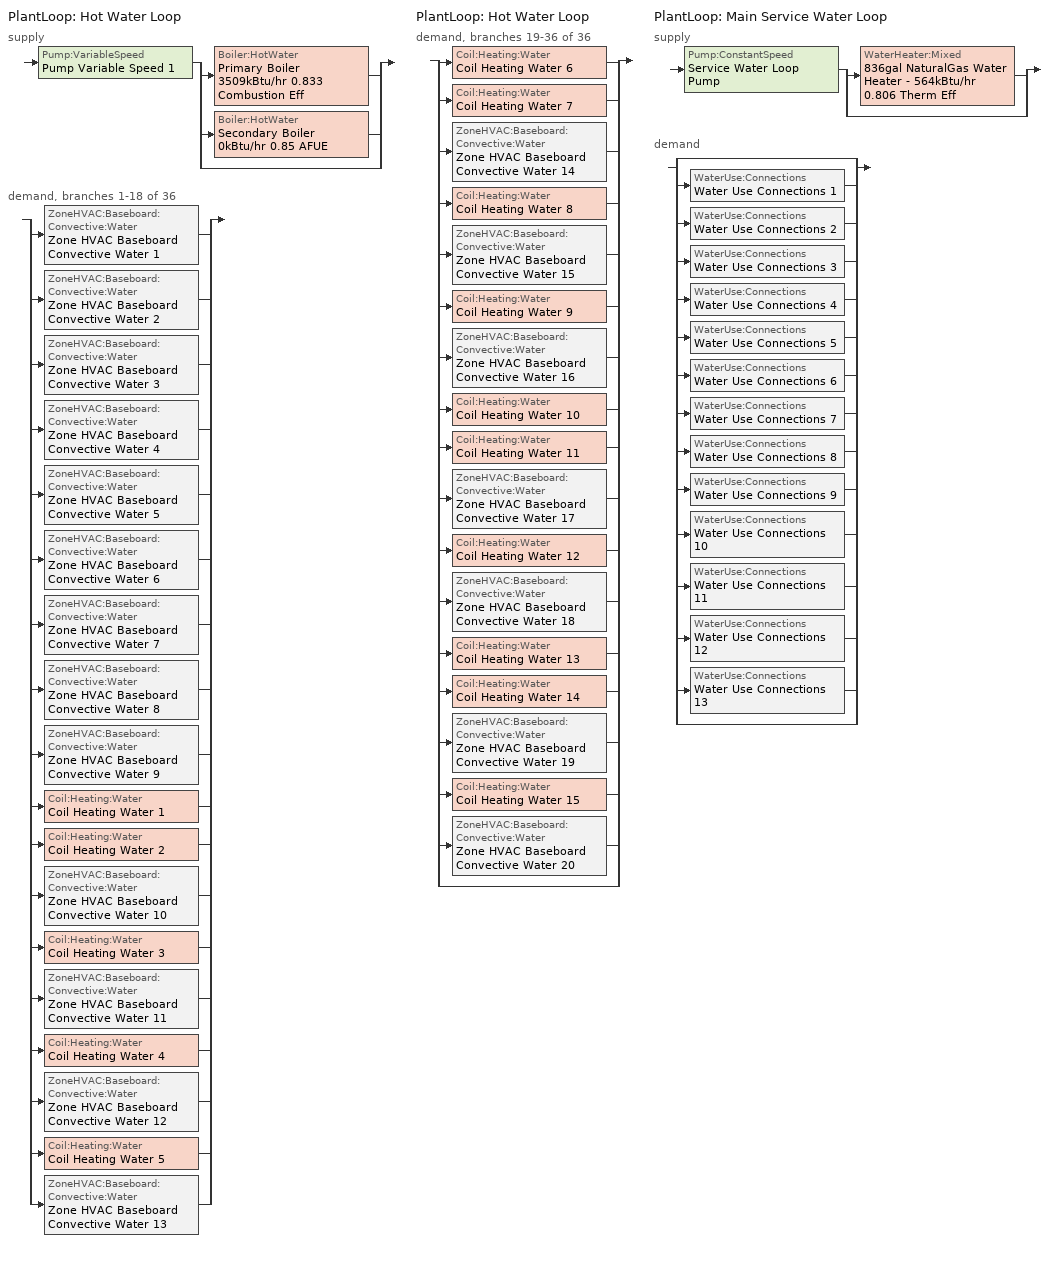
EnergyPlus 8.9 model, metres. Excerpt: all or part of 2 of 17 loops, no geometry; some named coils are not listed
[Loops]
PlantLoop 'Hot Water Loop'
 supply: Pump:VariableSpeed 'Pump Variable Speed 1' > split
  | Boiler:HotWater 'Primary Boiler 3509kBtu/hr 0.833 Combustion Eff'
  | Boiler:HotWater 'Secondary Boiler 0kBtu/hr 0.85 AFUE'
  | bypass
 demand, branches 1-18 of 36: split
  | ZoneHVAC:Baseboard:Convective:Water 'Zone HVAC Baseboard Convective Water 1'
  | ZoneHVAC:Baseboard:Convective:Water 'Zone HVAC Baseboard Convective Water 2'
  | ZoneHVAC:Baseboard:Convective:Water 'Zone HVAC Baseboard Convective Water 3'
  | ZoneHVAC:Baseboard:Convective:Water 'Zone HVAC Baseboard Convective Water 4'
  | ZoneHVAC:Baseboard:Convective:Water 'Zone HVAC Baseboard Convective Water 5'
  | ZoneHVAC:Baseboard:Convective:Water 'Zone HVAC Baseboard Convective Water 6'
  | ZoneHVAC:Baseboard:Convective:Water 'Zone HVAC Baseboard Convective Water 7'
  | ZoneHVAC:Baseboard:Convective:Water 'Zone HVAC Baseboard Convective Water 8'
  | ZoneHVAC:Baseboard:Convective:Water 'Zone HVAC Baseboard Convective Water 9'
  | Coil:Heating:Water 'Coil Heating Water 1'
  | Coil:Heating:Water 'Coil Heating Water 2'
  | ZoneHVAC:Baseboard:Convective:Water 'Zone HVAC Baseboard Convective Water 10'
  | Coil:Heating:Water 'Coil Heating Water 3'
  | ZoneHVAC:Baseboard:Convective:Water 'Zone HVAC Baseboard Convective Water 11'
  | Coil:Heating:Water 'Coil Heating Water 4'
  | ZoneHVAC:Baseboard:Convective:Water 'Zone HVAC Baseboard Convective Water 12'
  | Coil:Heating:Water 'Coil Heating Water 5'
  | ZoneHVAC:Baseboard:Convective:Water 'Zone HVAC Baseboard Convective Water 13'
PlantLoop 'Hot Water Loop'
 demand, branches 19-36 of 36: split
  | Coil:Heating:Water 'Coil Heating Water 6'
  | Coil:Heating:Water 'Coil Heating Water 7'
  | ZoneHVAC:Baseboard:Convective:Water 'Zone HVAC Baseboard Convective Water 14'
  | Coil:Heating:Water 'Coil Heating Water 8'
  | ZoneHVAC:Baseboard:Convective:Water 'Zone HVAC Baseboard Convective Water 15'
  | Coil:Heating:Water 'Coil Heating Water 9'
  | ZoneHVAC:Baseboard:Convective:Water 'Zone HVAC Baseboard Convective Water 16'
  | Coil:Heating:Water 'Coil Heating Water 10'
  | Coil:Heating:Water 'Coil Heating Water 11'
  | ZoneHVAC:Baseboard:Convective:Water 'Zone HVAC Baseboard Convective Water 17'
  | Coil:Heating:Water 'Coil Heating Water 12'
  | ZoneHVAC:Baseboard:Convective:Water 'Zone HVAC Baseboard Convective Water 18'
  | Coil:Heating:Water 'Coil Heating Water 13'
  | Coil:Heating:Water 'Coil Heating Water 14'
  | ZoneHVAC:Baseboard:Convective:Water 'Zone HVAC Baseboard Convective Water 19'
  | Coil:Heating:Water 'Coil Heating Water 15'
  | ZoneHVAC:Baseboard:Convective:Water 'Zone HVAC Baseboard Convective Water 20'
  | bypass
PlantLoop 'Main Service Water Loop'
 supply: Pump:ConstantSpeed 'Service Water Loop Pump' > split
  | WaterHeater:Mixed '836gal NaturalGas Water Heater - 564kBtu/hr 0.806 Therm Eff'
  | bypass
 demand: split
  | bypass
  | WaterUse:Connections 'Water Use Connections 1'
  | WaterUse:Connections 'Water Use Connections 2'
  | WaterUse:Connections 'Water Use Connections 3'
  | WaterUse:Connections 'Water Use Connections 4'
  | WaterUse:Connections 'Water Use Connections 5'
  | WaterUse:Connections 'Water Use Connections 6'
  | WaterUse:Connections 'Water Use Connections 7'
  | WaterUse:Connections 'Water Use Connections 8'
  | WaterUse:Connections 'Water Use Connections 9'
  | WaterUse:Connections 'Water Use Connections 10'
  | WaterUse:Connections 'Water Use Connections 11'
  | WaterUse:Connections 'Water Use Connections 12'
  | WaterUse:Connections 'Water Use Connections 13'
  | bypass
[Coil:Heating:Water] Availability Schedule=Always On Discrete; U-Factor Times Area Value {W/K}=Autosize; Maximum Water Flow Rate {m3/s}=Autosize; Performance Input Method=UFactorTimesAreaAndDesignWaterFlowRate; Rated Capacity {W}=Autosize; Rated Inlet Water Temperature {C}=82.2; Rated Inlet Air Temperature {C}=16.6; Rated Outlet Water Temperature {C}=71.1; Rated Outlet Air Temperature {C}=32.2; Rated Ratio for Air and Water Convection=0.5
Coil Heating Water 2; Coil Heating Water 7; Coil Heating Water 11; Coil Heating Water 3; Coil Heating Water 8; Coil Heating Water 9; Coil Heating Water 14; Coil Heating Water 4; Coil Heating Water 12; Coil Heating Water 5; Coil Heating Water 15
[ZoneHVAC:Baseboard:Convective:Water] Availability Schedule=Always On Discrete; Heating Design Capacity Method=HeatingDesignCapacity; Heating Design Capacity {W}=Autosize; Heating Design Capacity Per Floor Area {W/m2}=0; Fraction of Autosized Heating Design Capacity=0.8; U-Factor Times Area Value {W/K}=Autosize; Maximum Water Flow Rate {m3/s}=Autosize; Convergence Tolerance=0.001
Zone HVAC Baseboard Convective Water 10; Zone HVAC Baseboard Convective Water 14; Zone HVAC Baseboard Convective Water 17; Zone HVAC Baseboard Convective Water 11; Zone HVAC Baseboard Convective Water 15; Zone HVAC Baseboard Convective Water 16; Zone HVAC Baseboard Convective Water 19; Zone HVAC Baseboard Convective Water 6; Zone HVAC Baseboard Convective Water 4; Zone HVAC Baseboard Convective Water 5; Zone HVAC Baseboard Convective Water 12; Zone HVAC Baseboard Convective Water 7; Zone HVAC Baseboard Convective Water 18; Zone HVAC Baseboard Convective Water 2; Zone HVAC Baseboard Convective Water 13; Zone HVAC Baseboard Convective Water 9; Zone HVAC Baseboard Convective Water 3; Zone HVAC Baseboard Convective Water 20; Zone HVAC Baseboard Convective Water 8; Zone HVAC Baseboard Convective Water 1
[SetpointManager:Scheduled]
Service hot water setpoint manager: Control Variable=Temperature; Schedule=Service Water Loop Temp - 140F
[PlantLoop] Fluid Type=Water; Maximum Loop Flow Rate {m3/s}=Autosize; Minimum Loop Flow Rate {m3/s}=0; Plant Loop Volume {m3}=Autocalculate; Load Distribution Scheme=Optimal; Plant Loop Demand Calculation Scheme=SingleSetpoint
Name | Plant Equipment Operation Scheme | Maximum Loop Temperature {C} | Minimum Loop Temperature {C}
Hot Water Loop | Hot Water Loop Operation Schemes | 100 | 0
Main Service Water Loop | Main Service Water Loop Operation Schemes | 60 | 10
[Sizing:Plant] Loop Type=Heating; Sizing Option=NonCoincident; Zone Timesteps in Averaging Window=1; Coincident Sizing Factor Mode=None
Name | Design Loop Exit Temperature {C} | Loop Design Temperature Difference {deltaC}
Hot Water Loop | 82 | 16
Main Service Water Loop | 60 | 5
[Pump:ConstantSpeed]
Service Water Loop Pump: Design Flow Rate {m3/s}=Autosize; Design Pump Head {Pa}=124190; Design Power Consumption {W}=Autosize; Motor Efficiency=0.855; Fraction of Motor Inefficiencies to Fluid Stream=0; Pump Control Type=Intermittent; Design Power Sizing Method=PowerPerFlowPerPressure; Design Electric Power per Unit Flow Rate {W/(m3/s)}=348701.1; Design Shaft Power per Unit Flow Rate per Unit Head=1.28205
[PlantEquipmentOperationSchemes] Control Scheme Object Type 1=PlantEquipmentOperation:HeatingLoad; Control Scheme Schedule Name 1=Always On Discrete
Name | Control Scheme Name 1
Hot Water Loop Operation Schemes | Hot Water Loop Heating Operation Scheme
Main Service Water Loop Operation Schemes | Main Service Water Loop Heating Operation Scheme
[PlantEquipmentList]
Hot Water Loop Heating Equipment List: Boiler:HotWater, Primary Boiler 3509kBtu/hr 0.833 Combustion Eff, Boiler:HotWater, Secondary Boiler 0kBtu/hr 0.85 AFUE
Main Service Water Loop Heating Equipment List: WaterHeater:Mixed, 836gal NaturalGas Water Heater - 564kBtu/hr 0.806 Therm Eff
[Pump:VariableSpeed]
Pump Variable Speed 1: Design Maximum Flow Rate {m3/s}=Autosize; Design Pump Head {Pa}=179352; Design Power Consumption {W}=Autosize; Motor Efficiency=0.895; Fraction of Motor Inefficiencies to Fluid Stream=0; Coefficient 1 of the Part Load Performance Curve=0; Coefficient 2 of the Part Load Performance Curve=1; Coefficient 3 of the Part Load Performance Curve=0; Coefficient 4 of the Part Load Performance Curve=0; Design Minimum Flow Rate {m3/s}=0; Pump Control Type=Intermittent; Skin Loss Radiative Fraction=0.5; Design Power Sizing Method=PowerPerFlowPerPressure; Design Electric Power per Unit Flow Rate {W/(m3/s)}=348701.1; Design Shaft Power per Unit Flow Rate per Unit Head=1.28205; Design Minimum Flow Rate Fraction=0
[Boiler:HotWater] Fuel Type=NaturalGas; Design Water Outlet Temperature {C}=82; Design Water Flow Rate {m3/s}=Autosize; Maximum Part Load Ratio=1; Optimum Part Load Ratio=1; Water Outlet Upper Temperature Limit {C}=99; Parasitic Electric Load {W}=0; Sizing Factor=1
Name | Nominal Capacity {W} | Nominal Thermal Efficiency | Minimum Part Load Ratio | Boiler Flow Mode
Primary Boiler 3509kBtu/hr 0.833 Combustion Eff | 1.02838e+06 | 0.826 | 0.25 | LeavingSetpointModulated
Secondary Boiler 0kBtu/hr 0.85 AFUE | 0.001 | 0.85 | 0 | ConstantFlow
[SetpointManager:OutdoorAirReset]
Setpoint Manager Outdoor Air Reset 1: Control Variable=Temperature; Setpoint at Outdoor Low Temperature {C}=82; Outdoor Low Temperature {C}=-16; Setpoint at Outdoor High Temperature {C}=60; Outdoor High Temperature {C}=0
[PlantEquipmentOperation:HeatingLoad] Load Range Lower Limit 1 {W}=0; Load Range Upper Limit 1 {W}=1000000000
Name | Range Equipment List Name 1
Hot Water Loop Heating Operation Scheme | Hot Water Loop Heating Equipment List
Main Service Water Loop Heating Operation Scheme | Main Service Water Loop Heating Equipment List
[WaterHeater:Mixed]
836gal NaturalGas Water Heater - 564kBtu/hr 0.806 Therm Eff: Tank Volume {m3}=3.1644; Setpoint Temperature Schedule=Service Water Loop Temp - 140F; Deadband Temperature Difference {deltaC}=2; Maximum Temperature Limit {C}=82.2222; Heater Control Type=Cycle; Heater Maximum Capacity {W}=165340; Heater Ignition Minimum Flow Rate {m3/s}=0; Heater Ignition Delay {s}=0; Heater Fuel Type=NaturalGas; Heater Thermal Efficiency=0.80551; Part Load Factor Curve=SWH-EFFFPLR-NECB2011; Off Cycle Parasitic Fuel Consumption Rate {W}=20; Off Cycle Parasitic Fuel Type=NaturalGas; Off Cycle Parasitic Heat Fraction to Tank=0.8; On Cycle Parasitic Fuel Consumption Rate {W}=0; On Cycle Parasitic Fuel Type=NaturalGas; On Cycle Parasitic Heat Fraction to Tank=0; Ambient Temperature Indicator=Schedule; Ambient Temperature Schedule=Water Heater Ambient Temp Schedule - 70F; Off Cycle Loss Coefficient to Ambient Temperature {W/K}=23.4259; Off Cycle Loss Fraction to Zone=1; On Cycle Loss Coefficient to Ambient Temperature {W/K}=23.4259; On Cycle Loss Fraction to Zone=1; Use Side Effectiveness=1; Source Side Effectiveness=1; Use Side Design Flow Rate {m3/s}=Autosize; Source Side Design Flow Rate {m3/s}=Autosize; Indirect Water Heating Recovery Time {hr}=1.5; Source Side Flow Control Mode=IndirectHeatPrimarySetpoint
[WaterUse:Connections]
Name | Water Use Equipment Name 1
Water Use Connections 1 | Wholebuilding-office Service Water Use 0.57gal/min
Water Use Connections 2 | Wholebuilding-penitentiary Service Water Use 2.81gal/min
Water Use Connections 3 | Wholebuilding-performing arts theatre Service Water Use 0.59gal/min
Water Use Connections 4 | Wholebuilding-police station Service Water Use 0.57gal/min
Water Use Connections 5 | Wholebuilding-post office Service Water Use 0.57gal/min
Water Use Connections 6 | Wholebuilding-religious building Service Water Use 0.63gal/min
Water Use Connections 7 | Wholebuilding-retail area Service Water Use 0.21gal/min
Water Use Connections 8 | Wholebuilding-school/university Service Water Use 1.18gal/min
Water Use Connections 9 | Wholebuilding-sports arena Service Water Use 1.42gal/min
Water Use Connections 10 | Wholebuilding-town hall Service Water Use 0.76gal/min
Water Use Connections 11 | Wholebuilding-transportation facility Service Water Use 0.68gal/min
Water Use Connections 12 | Wholebuilding-warehouse Service Water Use 0.03gal/min
Water Use Connections 13 | Wholebuilding-workshop Service Water Use 0.47gal/min
[WaterUse:Equipment]
Name | Peak Flow Rate {m3/s} | Flow Rate Fraction Schedule | Target Temperature Schedule | Zone | Sensible Fraction Schedule | Latent Fraction Schedule
Wholebuilding-office Service Water Use 0.57gal/min | 3.58508e-05 | NECB-A-Service Water Heating | Schedule Ruleset 5 | Sp-WholeBuilding-Office Sys-6 Flr-4 Sch-A HPlcmt-south ZN | Schedule Ruleset 3 | Schedule Ruleset 4
Wholebuilding-penitentiary Service Water Use 2.81gal/min | 0.000177041 | NECB-H-Service Water Heating | Schedule Ruleset 8 | Sp-WholeBuilding-Penitentiary Sys-3 Flr-3 Sch-H HPlcmt-core ZN | Schedule Ruleset 6 | Schedule Ruleset 7
Wholebuilding-performing arts theatre Service Water Use 0.59gal/min | 3.73446e-05 | NECB-C-Service Water Heating | Schedule Ruleset 11 | Sp-WholeBuilding-Performing arts theatre Sys-3 Flr-3 Sch-C HPlcmt-east ZN | Schedule Ruleset 9 | Schedule Ruleset 10
Wholebuilding-police station Service Water Use 0.57gal/min | 3.58508e-05 | NECB-H-Service Water Heating | Schedule Ruleset 14 | Sp-WholeBuilding-Police station Sys-3 Flr-3 Sch-H HPlcmt-north ZN | Schedule Ruleset 12 | Schedule Ruleset 13
Wholebuilding-post office Service Water Use 0.57gal/min | 3.58508e-05 | NECB-A-Service Water Heating | Schedule Ruleset 17 | Sp-WholeBuilding-Post office Sys-6 Flr-1 Sch-A HPlcmt-west ZN | Schedule Ruleset 15 | Schedule Ruleset 16
Wholebuilding-religious building Service Water Use 0.63gal/min | 3.98343e-05 | NECB-I-Service Water Heating | Schedule Ruleset 20 | Sp-WholeBuilding-Religious building Sys-3 Flr-4 Sch-I HPlcmt-core ZN | Schedule Ruleset 18 | Schedule Ruleset 19
Wholebuilding-retail area Service Water Use 0.21gal/min | 1.32781e-05 | NECB-C-Service Water Heating | Schedule Ruleset 23 | Sp-WholeBuilding-Retail area Sys-6 Flr-3 Sch-C HPlcmt-south ZN | Schedule Ruleset 21 | Schedule Ruleset 22
Wholebuilding-school/university Service Water Use 1.18gal/min | 7.46892e-05 | NECB-D-Service Water Heating | Schedule Ruleset 26 | Sp-WholeBuilding-School/university Sys-3 Flr-2 Sch-D HPlcmt-south ZN | Schedule Ruleset 24 | Schedule Ruleset 25
Wholebuilding-sports arena Service Water Use 1.42gal/min | 8.96271e-05 | NECB-B-Service Water Heating | Schedule Ruleset 29 | Sp-WholeBuilding-Sports arena Sys-6 Flr-1 Sch-B HPlcmt-north ZN | Schedule Ruleset 27 | Schedule Ruleset 28
Wholebuilding-town hall Service Water Use 0.76gal/min | 4.78011e-05 | NECB-D-Service Water Heating | Schedule Ruleset 32 | Sp-WholeBuilding-Town hall Sys-3 Flr-2 Sch-D HPlcmt-core ZN | Schedule Ruleset 30 | Schedule Ruleset 31
Wholebuilding-transportation facility Service Water Use 0.68gal/min | 4.31538e-05 | NECB-H-Service Water Heating | Schedule Ruleset 35 | Sp-WholeBuilding-Transportation facility Sys-6 Flr-4 Sch-H HPlcmt-east ZN | Schedule Ruleset 33 | Schedule Ruleset 34
Wholebuilding-warehouse Service Water Use 0.03gal/min | 1.99171e-06 | NECB-A-Service Water Heating | Schedule Ruleset 38 | Sp-WholeBuilding-Warehouse Sys-4 Flr-4 Sch-A HPlcmt-north ZN | Schedule Ruleset 36 | Schedule Ruleset 37
Wholebuilding-workshop Service Water Use 0.47gal/min | 2.98757e-05 | NECB-A-Service Water Heating | Schedule Ruleset 41 | Sp-WholeBuilding-Workshop Sys-3 Flr-1 Sch-A HPlcmt-south ZN | Schedule Ruleset 39 | Schedule Ruleset 40
[Schedule:Day:Interval]
NECB-A-Service Water Heating Default; NECB-A-Service Water Heating Default|Wkdy Day: No, 07:00, 0.05, 08:00, 0.1, 10:00, 0.5, 16:00, 0.9, 17:00, 0.7, 18:00, 0.5, 19:00, 0.3, 22:00, 0.2, 24:00, 0.05
NECB-A-Service Water Heating Sat Day; NECB-A-Service Water Heating Sun|Hol Day; NECB-D-Service Water Heating Sat Day; NECB-D-Service Water Heating Sun|Hol Day; Schedule Day 11; Schedule Day 14; Schedule Day 17; Schedule Day 20; Schedule Day 23; Schedule Day 26; Schedule Day 29; Schedule Day 32; Schedule Day 35; Schedule Day 38; Schedule Day 41; Schedule Day 44; Schedule Day 8: No, 24:00, 0.05
NECB-B-Service Water Heating Default; NECB-B-Service Water Heating Default|Wkdy Day: No, 01:00, 0.6, 02:00, 0.5, 09:00, 0.05, 11:00, 0.7, 12:00, 0.4, 13:00, 0.5, 15:00, 0.6, 16:00, 0.4, 18:00, 0.3, 19:00, 0.4, 20:00, 0.5, 22:00, 0.8, 24:00, 0.9
NECB-B-Service Water Heating Sat Day: No, 01:00, 0.7, 02:00, 0.6, 09:00, 0.05, 11:00, 0.7, 12:00, 0.4, 13:00, 0.5, 15:00, 0.6, 16:00, 0.4, 18:00, 0.3, 19:00, 0.4, 20:00, 0.5, 22:00, 0.8, 24:00, 0.9
NECB-B-Service Water Heating Sun|Hol Day: No, 01:00, 0.5, 02:00, 0.6, 09:00, 0.05, 11:00, 0.7, 12:00, 0.4, 13:00, 0.5, 15:00, 0.6, 16:00, 0.4, 18:00, 0.3, 19:00, 0.4, 20:00, 0.5, 22:00, 0.8, 24:00, 0.5
NECB-C-Service Water Heating Default; NECB-C-Service Water Heating Default|Wkdy Day: No, 08:00, 0.05, 09:00, 0.1, 10:00, 0.2, 11:00, 0.3, 12:00, 0.4, 16:00, 0.8, 17:00, 0.6, 18:00, 0.4, 19:00, 0.3, 21:00, 0.2, 24:00, 0.05
NECB-C-Service Water Heating Sat Day: No, 08:00, 0.05, 09:00, 0.1, 10:00, 0.2, 11:00, 0.3, 12:00, 0.5, 16:00, 0.9, 17:00, 0.7, 18:00, 0.5, 19:00, 0.3, 21:00, 0.2, 24:00, 0.05
NECB-C-Service Water Heating Sun|Hol Day: No, 08:00, 0.05, 09:00, 0.1, 10:00, 0.2, 11:00, 0.3, 12:00, 0.5, 17:00, 0.9, 18:00, 0.5, 19:00, 0.3, 24:00, 0.05
NECB-D-Service Water Heating Default; NECB-D-Service Water Heating Default|Wkdy Day: No, 08:00, 0.05, 10:00, 0.5, 16:00, 0.9, 17:00, 0.7, 18:00, 0.3, 21:00, 0.5, 22:00, 0.3, 24:00, 0.05
NECB-H-Service Water Heating Default; NECB-H-Service Water Heating Default|Wkdy Day; NECB-H-Service Water Heating Sat Day; NECB-H-Service Water Heating Sun|Hol Day: No, 24:00, 0.9
NECB-I-Service Water Heating Default; NECB-I-Service Water Heating Default|Wkdy Day: No, 01:00, 0.2, 15:00, 0.05, 18:00, 0.2, 19:00, 0.4, 22:00, 0.9, 23:00, 0.8, 24:00, 0.6
NECB-I-Service Water Heating Sat Day: No, 01:00, 0.2, 10:00, 0.05, 13:00, 0.2, 14:00, 0.4, 15:00, 0.8, 16:00, 0.9, 17:00, 0.8, 18:00, 0.6, 20:00, 0.4, 22:00, 0.9, 23:00, 0.8, 24:00, 0.6
NECB-I-Service Water Heating Sun|Hol Day: No, 08:00, 0.05, 09:00, 0.1, 10:00, 0.2, 12:00, 0.4, 13:00, 0.2, 14:00, 0.1, 24:00, 0.05
Schedule Day 10; Schedule Day 13; Schedule Day 16; Schedule Day 19; Schedule Day 22; Schedule Day 25; Schedule Day 28; Schedule Day 31; Schedule Day 34; Schedule Day 37; Schedule Day 40; Schedule Day 43; Schedule Day 7: No, 24:00, 0.2
Schedule Day 12; Schedule Day 15; Schedule Day 18; Schedule Day 21; Schedule Day 24; Schedule Day 27; Schedule Day 30; Schedule Day 33; Schedule Day 36; Schedule Day 39; Schedule Day 42; Schedule Day 45; Schedule Day 9; Service Water Loop Temp - 140F Default: No, 24:00, 60
Water Heater Ambient Temp Schedule - 70F Default: No, 24:00, 21.1111
[Schedule:Week:Daily]
NECB-A-Service Water Heating Week Rule - Jan1-Dec31: NECB-A-Service Water Heating Sun|Hol Day, NECB-A-Service Water Heating Default|Wkdy Day, NECB-A-Service Water Heating Default|Wkdy Day, NECB-A-Service Water Heating Default|Wkdy Day, NECB-A-Service Water Heating Default|Wkdy Day, NECB-A-Service Water Heating Default|Wkdy Day, NECB-A-Service Water Heating Sat Day, NECB-A-Service Water Heating Default, NECB-A-Service Water Heating Default, NECB-A-Service Water Heating Default, NECB-A-Service Water Heating Default, NECB-A-Service Water Heating Default
NECB-B-Service Water Heating Week Rule - Jan1-Dec31: NECB-B-Service Water Heating Sun|Hol Day, NECB-B-Service Water Heating Default|Wkdy Day, NECB-B-Service Water Heating Default|Wkdy Day, NECB-B-Service Water Heating Default|Wkdy Day, NECB-B-Service Water Heating Default|Wkdy Day, NECB-B-Service Water Heating Default|Wkdy Day, NECB-B-Service Water Heating Sat Day, NECB-B-Service Water Heating Default, NECB-B-Service Water Heating Default, NECB-B-Service Water Heating Default, NECB-B-Service Water Heating Default, NECB-B-Service Water Heating Default
NECB-C-Service Water Heating Week Rule - Jan1-Dec31: NECB-C-Service Water Heating Sun|Hol Day, NECB-C-Service Water Heating Default|Wkdy Day, NECB-C-Service Water Heating Default|Wkdy Day, NECB-C-Service Water Heating Default|Wkdy Day, NECB-C-Service Water Heating Default|Wkdy Day, NECB-C-Service Water Heating Default|Wkdy Day, NECB-C-Service Water Heating Sat Day, NECB-C-Service Water Heating Default, NECB-C-Service Water Heating Default, NECB-C-Service Water Heating Default, NECB-C-Service Water Heating Default, NECB-C-Service Water Heating Default
NECB-D-Service Water Heating Week Rule - Jan1-Dec31: NECB-D-Service Water Heating Sun|Hol Day, NECB-D-Service Water Heating Default|Wkdy Day, NECB-D-Service Water Heating Default|Wkdy Day, NECB-D-Service Water Heating Default|Wkdy Day, NECB-D-Service Water Heating Default|Wkdy Day, NECB-D-Service Water Heating Default|Wkdy Day, NECB-D-Service Water Heating Sat Day, NECB-D-Service Water Heating Default, NECB-D-Service Water Heating Default, NECB-D-Service Water Heating Default, NECB-D-Service Water Heating Default, NECB-D-Service Water Heating Default
NECB-H-Service Water Heating Week Rule - Jan1-Dec31: NECB-H-Service Water Heating Sun|Hol Day, NECB-H-Service Water Heating Default|Wkdy Day, NECB-H-Service Water Heating Default|Wkdy Day, NECB-H-Service Water Heating Default|Wkdy Day, NECB-H-Service Water Heating Default|Wkdy Day, NECB-H-Service Water Heating Default|Wkdy Day, NECB-H-Service Water Heating Sat Day, NECB-H-Service Water Heating Default, NECB-H-Service Water Heating Default, NECB-H-Service Water Heating Default, NECB-H-Service Water Heating Default, NECB-H-Service Water Heating Default
NECB-I-Service Water Heating Week Rule - Jan1-Dec31: NECB-I-Service Water Heating Sun|Hol Day, NECB-I-Service Water Heating Default|Wkdy Day, NECB-I-Service Water Heating Default|Wkdy Day, NECB-I-Service Water Heating Default|Wkdy Day, NECB-I-Service Water Heating Default|Wkdy Day, NECB-I-Service Water Heating Default|Wkdy Day, NECB-I-Service Water Heating Sat Day, NECB-I-Service Water Heating Default, NECB-I-Service Water Heating Default, NECB-I-Service Water Heating Default, NECB-I-Service Water Heating Default, NECB-I-Service Water Heating Default
Schedule Ruleset 10 Week Rule - Jan1-Dec31: Schedule Day 14, Schedule Day 14, Schedule Day 14, Schedule Day 14, Schedule Day 14, Schedule Day 14, Schedule Day 14, Schedule Day 14, Schedule Day 14, Schedule Day 14, Schedule Day 14, Schedule Day 14
Schedule Ruleset 11 Week Rule - Jan1-Dec31: Schedule Day 15, Schedule Day 15, Schedule Day 15, Schedule Day 15, Schedule Day 15, Schedule Day 15, Schedule Day 15, Schedule Day 15, Schedule Day 15, Schedule Day 15, Schedule Day 15, Schedule Day 15
Schedule Ruleset 12 Week Rule - Jan1-Dec31: Schedule Day 16, Schedule Day 16, Schedule Day 16, Schedule Day 16, Schedule Day 16, Schedule Day 16, Schedule Day 16, Schedule Day 16, Schedule Day 16, Schedule Day 16, Schedule Day 16, Schedule Day 16
Schedule Ruleset 13 Week Rule - Jan1-Dec31: Schedule Day 17, Schedule Day 17, Schedule Day 17, Schedule Day 17, Schedule Day 17, Schedule Day 17, Schedule Day 17, Schedule Day 17, Schedule Day 17, Schedule Day 17, Schedule Day 17, Schedule Day 17
Schedule Ruleset 14 Week Rule - Jan1-Dec31: Schedule Day 18, Schedule Day 18, Schedule Day 18, Schedule Day 18, Schedule Day 18, Schedule Day 18, Schedule Day 18, Schedule Day 18, Schedule Day 18, Schedule Day 18, Schedule Day 18, Schedule Day 18
Schedule Ruleset 15 Week Rule - Jan1-Dec31: Schedule Day 19, Schedule Day 19, Schedule Day 19, Schedule Day 19, Schedule Day 19, Schedule Day 19, Schedule Day 19, Schedule Day 19, Schedule Day 19, Schedule Day 19, Schedule Day 19, Schedule Day 19
Schedule Ruleset 16 Week Rule - Jan1-Dec31: Schedule Day 20, Schedule Day 20, Schedule Day 20, Schedule Day 20, Schedule Day 20, Schedule Day 20, Schedule Day 20, Schedule Day 20, Schedule Day 20, Schedule Day 20, Schedule Day 20, Schedule Day 20
Schedule Ruleset 17 Week Rule - Jan1-Dec31: Schedule Day 21, Schedule Day 21, Schedule Day 21, Schedule Day 21, Schedule Day 21, Schedule Day 21, Schedule Day 21, Schedule Day 21, Schedule Day 21, Schedule Day 21, Schedule Day 21, Schedule Day 21
Schedule Ruleset 18 Week Rule - Jan1-Dec31: Schedule Day 22, Schedule Day 22, Schedule Day 22, Schedule Day 22, Schedule Day 22, Schedule Day 22, Schedule Day 22, Schedule Day 22, Schedule Day 22, Schedule Day 22, Schedule Day 22, Schedule Day 22
Schedule Ruleset 19 Week Rule - Jan1-Dec31: Schedule Day 23, Schedule Day 23, Schedule Day 23, Schedule Day 23, Schedule Day 23, Schedule Day 23, Schedule Day 23, Schedule Day 23, Schedule Day 23, Schedule Day 23, Schedule Day 23, Schedule Day 23
Schedule Ruleset 20 Week Rule - Jan1-Dec31: Schedule Day 24, Schedule Day 24, Schedule Day 24, Schedule Day 24, Schedule Day 24, Schedule Day 24, Schedule Day 24, Schedule Day 24, Schedule Day 24, Schedule Day 24, Schedule Day 24, Schedule Day 24
Schedule Ruleset 21 Week Rule - Jan1-Dec31: Schedule Day 25, Schedule Day 25, Schedule Day 25, Schedule Day 25, Schedule Day 25, Schedule Day 25, Schedule Day 25, Schedule Day 25, Schedule Day 25, Schedule Day 25, Schedule Day 25, Schedule Day 25
Schedule Ruleset 22 Week Rule - Jan1-Dec31: Schedule Day 26, Schedule Day 26, Schedule Day 26, Schedule Day 26, Schedule Day 26, Schedule Day 26, Schedule Day 26, Schedule Day 26, Schedule Day 26, Schedule Day 26, Schedule Day 26, Schedule Day 26
Schedule Ruleset 23 Week Rule - Jan1-Dec31: Schedule Day 27, Schedule Day 27, Schedule Day 27, Schedule Day 27, Schedule Day 27, Schedule Day 27, Schedule Day 27, Schedule Day 27, Schedule Day 27, Schedule Day 27, Schedule Day 27, Schedule Day 27
Schedule Ruleset 24 Week Rule - Jan1-Dec31: Schedule Day 28, Schedule Day 28, Schedule Day 28, Schedule Day 28, Schedule Day 28, Schedule Day 28, Schedule Day 28, Schedule Day 28, Schedule Day 28, Schedule Day 28, Schedule Day 28, Schedule Day 28
Schedule Ruleset 25 Week Rule - Jan1-Dec31: Schedule Day 29, Schedule Day 29, Schedule Day 29, Schedule Day 29, Schedule Day 29, Schedule Day 29, Schedule Day 29, Schedule Day 29, Schedule Day 29, Schedule Day 29, Schedule Day 29, Schedule Day 29
Schedule Ruleset 26 Week Rule - Jan1-Dec31: Schedule Day 30, Schedule Day 30, Schedule Day 30, Schedule Day 30, Schedule Day 30, Schedule Day 30, Schedule Day 30, Schedule Day 30, Schedule Day 30, Schedule Day 30, Schedule Day 30, Schedule Day 30
Schedule Ruleset 27 Week Rule - Jan1-Dec31: Schedule Day 31, Schedule Day 31, Schedule Day 31, Schedule Day 31, Schedule Day 31, Schedule Day 31, Schedule Day 31, Schedule Day 31, Schedule Day 31, Schedule Day 31, Schedule Day 31, Schedule Day 31
Schedule Ruleset 28 Week Rule - Jan1-Dec31: Schedule Day 32, Schedule Day 32, Schedule Day 32, Schedule Day 32, Schedule Day 32, Schedule Day 32, Schedule Day 32, Schedule Day 32, Schedule Day 32, Schedule Day 32, Schedule Day 32, Schedule Day 32
Schedule Ruleset 29 Week Rule - Jan1-Dec31: Schedule Day 33, Schedule Day 33, Schedule Day 33, Schedule Day 33, Schedule Day 33, Schedule Day 33, Schedule Day 33, Schedule Day 33, Schedule Day 33, Schedule Day 33, Schedule Day 33, Schedule Day 33
Schedule Ruleset 3 Week Rule - Jan1-Dec31: Schedule Day 7, Schedule Day 7, Schedule Day 7, Schedule Day 7, Schedule Day 7, Schedule Day 7, Schedule Day 7, Schedule Day 7, Schedule Day 7, Schedule Day 7, Schedule Day 7, Schedule Day 7
Schedule Ruleset 30 Week Rule - Jan1-Dec31: Schedule Day 34, Schedule Day 34, Schedule Day 34, Schedule Day 34, Schedule Day 34, Schedule Day 34, Schedule Day 34, Schedule Day 34, Schedule Day 34, Schedule Day 34, Schedule Day 34, Schedule Day 34
Schedule Ruleset 31 Week Rule - Jan1-Dec31: Schedule Day 35, Schedule Day 35, Schedule Day 35, Schedule Day 35, Schedule Day 35, Schedule Day 35, Schedule Day 35, Schedule Day 35, Schedule Day 35, Schedule Day 35, Schedule Day 35, Schedule Day 35
Schedule Ruleset 32 Week Rule - Jan1-Dec31: Schedule Day 36, Schedule Day 36, Schedule Day 36, Schedule Day 36, Schedule Day 36, Schedule Day 36, Schedule Day 36, Schedule Day 36, Schedule Day 36, Schedule Day 36, Schedule Day 36, Schedule Day 36
Schedule Ruleset 33 Week Rule - Jan1-Dec31: Schedule Day 37, Schedule Day 37, Schedule Day 37, Schedule Day 37, Schedule Day 37, Schedule Day 37, Schedule Day 37, Schedule Day 37, Schedule Day 37, Schedule Day 37, Schedule Day 37, Schedule Day 37
Schedule Ruleset 34 Week Rule - Jan1-Dec31: Schedule Day 38, Schedule Day 38, Schedule Day 38, Schedule Day 38, Schedule Day 38, Schedule Day 38, Schedule Day 38, Schedule Day 38, Schedule Day 38, Schedule Day 38, Schedule Day 38, Schedule Day 38
Schedule Ruleset 35 Week Rule - Jan1-Dec31: Schedule Day 39, Schedule Day 39, Schedule Day 39, Schedule Day 39, Schedule Day 39, Schedule Day 39, Schedule Day 39, Schedule Day 39, Schedule Day 39, Schedule Day 39, Schedule Day 39, Schedule Day 39
Schedule Ruleset 36 Week Rule - Jan1-Dec31: Schedule Day 40, Schedule Day 40, Schedule Day 40, Schedule Day 40, Schedule Day 40, Schedule Day 40, Schedule Day 40, Schedule Day 40, Schedule Day 40, Schedule Day 40, Schedule Day 40, Schedule Day 40
Schedule Ruleset 37 Week Rule - Jan1-Dec31: Schedule Day 41, Schedule Day 41, Schedule Day 41, Schedule Day 41, Schedule Day 41, Schedule Day 41, Schedule Day 41, Schedule Day 41, Schedule Day 41, Schedule Day 41, Schedule Day 41, Schedule Day 41
Schedule Ruleset 38 Week Rule - Jan1-Dec31: Schedule Day 42, Schedule Day 42, Schedule Day 42, Schedule Day 42, Schedule Day 42, Schedule Day 42, Schedule Day 42, Schedule Day 42, Schedule Day 42, Schedule Day 42, Schedule Day 42, Schedule Day 42
Schedule Ruleset 39 Week Rule - Jan1-Dec31: Schedule Day 43, Schedule Day 43, Schedule Day 43, Schedule Day 43, Schedule Day 43, Schedule Day 43, Schedule Day 43, Schedule Day 43, Schedule Day 43, Schedule Day 43, Schedule Day 43, Schedule Day 43
Schedule Ruleset 4 Week Rule - Jan1-Dec31: Schedule Day 8, Schedule Day 8, Schedule Day 8, Schedule Day 8, Schedule Day 8, Schedule Day 8, Schedule Day 8, Schedule Day 8, Schedule Day 8, Schedule Day 8, Schedule Day 8, Schedule Day 8
Schedule Ruleset 40 Week Rule - Jan1-Dec31: Schedule Day 44, Schedule Day 44, Schedule Day 44, Schedule Day 44, Schedule Day 44, Schedule Day 44, Schedule Day 44, Schedule Day 44, Schedule Day 44, Schedule Day 44, Schedule Day 44, Schedule Day 44
Schedule Ruleset 41 Week Rule - Jan1-Dec31: Schedule Day 45, Schedule Day 45, Schedule Day 45, Schedule Day 45, Schedule Day 45, Schedule Day 45, Schedule Day 45, Schedule Day 45, Schedule Day 45, Schedule Day 45, Schedule Day 45, Schedule Day 45
Schedule Ruleset 5 Week Rule - Jan1-Dec31: Schedule Day 9, Schedule Day 9, Schedule Day 9, Schedule Day 9, Schedule Day 9, Schedule Day 9, Schedule Day 9, Schedule Day 9, Schedule Day 9, Schedule Day 9, Schedule Day 9, Schedule Day 9
Schedule Ruleset 6 Week Rule - Jan1-Dec31: Schedule Day 10, Schedule Day 10, Schedule Day 10, Schedule Day 10, Schedule Day 10, Schedule Day 10, Schedule Day 10, Schedule Day 10, Schedule Day 10, Schedule Day 10, Schedule Day 10, Schedule Day 10
Schedule Ruleset 7 Week Rule - Jan1-Dec31: Schedule Day 11, Schedule Day 11, Schedule Day 11, Schedule Day 11, Schedule Day 11, Schedule Day 11, Schedule Day 11, Schedule Day 11, Schedule Day 11, Schedule Day 11, Schedule Day 11, Schedule Day 11
Schedule Ruleset 8 Week Rule - Jan1-Dec31: Schedule Day 12, Schedule Day 12, Schedule Day 12, Schedule Day 12, Schedule Day 12, Schedule Day 12, Schedule Day 12, Schedule Day 12, Schedule Day 12, Schedule Day 12, Schedule Day 12, Schedule Day 12
Schedule Ruleset 9 Week Rule - Jan1-Dec31: Schedule Day 13, Schedule Day 13, Schedule Day 13, Schedule Day 13, Schedule Day 13, Schedule Day 13, Schedule Day 13, Schedule Day 13, Schedule Day 13, Schedule Day 13, Schedule Day 13, Schedule Day 13
Service Water Loop Temp - 140F Week Rule - Jan1-Dec31: Service Water Loop Temp - 140F Default, Service Water Loop Temp - 140F Default, Service Water Loop Temp - 140F Default, Service Water Loop Temp - 140F Default, Service Water Loop Temp - 140F Default, Service Water Loop Temp - 140F Default, Service Water Loop Temp - 140F Default, Service Water Loop Temp - 140F Default, Service Water Loop Temp - 140F Default, Service Water Loop Temp - 140F Default, Service Water Loop Temp - 140F Default, Service Water Loop Temp - 140F Default
Water Heater Ambient Temp Schedule - 70F Week Rule - Jan1-Dec31: Water Heater Ambient Temp Schedule - 70F Default, Water Heater Ambient Temp Schedule - 70F Default, Water Heater Ambient Temp Schedule - 70F Default, Water Heater Ambient Temp Schedule - 70F Default, Water Heater Ambient Temp Schedule - 70F Default, Water Heater Ambient Temp Schedule - 70F Default, Water Heater Ambient Temp Schedule - 70F Default, Water Heater Ambient Temp Schedule - 70F Default, Water Heater Ambient Temp Schedule - 70F Default, Water Heater Ambient Temp Schedule - 70F Default, Water Heater Ambient Temp Schedule - 70F Default, Water Heater Ambient Temp Schedule - 70F Default
[Schedule:Year]
NECB-A-Service Water Heating: NECB-A-Service Water Heating Week Rule - Jan1-Dec31, 1, 1, 12, 31
NECB-B-Service Water Heating: NECB-B-Service Water Heating Week Rule - Jan1-Dec31, 1, 1, 12, 31
NECB-C-Service Water Heating: NECB-C-Service Water Heating Week Rule - Jan1-Dec31, 1, 1, 12, 31
NECB-D-Service Water Heating: NECB-D-Service Water Heating Week Rule - Jan1-Dec31, 1, 1, 12, 31
NECB-H-Service Water Heating: NECB-H-Service Water Heating Week Rule - Jan1-Dec31, 1, 1, 12, 31
NECB-I-Service Water Heating: NECB-I-Service Water Heating Week Rule - Jan1-Dec31, 1, 1, 12, 31
Schedule Ruleset 10: Schedule Ruleset 10 Week Rule - Jan1-Dec31, 1, 1, 12, 31
Schedule Ruleset 11: Schedule Ruleset 11 Week Rule - Jan1-Dec31, 1, 1, 12, 31
Schedule Ruleset 12: Schedule Ruleset 12 Week Rule - Jan1-Dec31, 1, 1, 12, 31
Schedule Ruleset 13: Schedule Ruleset 13 Week Rule - Jan1-Dec31, 1, 1, 12, 31
Schedule Ruleset 14: Schedule Ruleset 14 Week Rule - Jan1-Dec31, 1, 1, 12, 31
Schedule Ruleset 15: Schedule Ruleset 15 Week Rule - Jan1-Dec31, 1, 1, 12, 31
Schedule Ruleset 16: Schedule Ruleset 16 Week Rule - Jan1-Dec31, 1, 1, 12, 31
Schedule Ruleset 17: Schedule Ruleset 17 Week Rule - Jan1-Dec31, 1, 1, 12, 31
Schedule Ruleset 18: Schedule Ruleset 18 Week Rule - Jan1-Dec31, 1, 1, 12, 31
Schedule Ruleset 19: Schedule Ruleset 19 Week Rule - Jan1-Dec31, 1, 1, 12, 31
Schedule Ruleset 20: Schedule Ruleset 20 Week Rule - Jan1-Dec31, 1, 1, 12, 31
Schedule Ruleset 21: Schedule Ruleset 21 Week Rule - Jan1-Dec31, 1, 1, 12, 31
Schedule Ruleset 22: Schedule Ruleset 22 Week Rule - Jan1-Dec31, 1, 1, 12, 31
Schedule Ruleset 23: Schedule Ruleset 23 Week Rule - Jan1-Dec31, 1, 1, 12, 31
Schedule Ruleset 24: Schedule Ruleset 24 Week Rule - Jan1-Dec31, 1, 1, 12, 31
Schedule Ruleset 25: Schedule Ruleset 25 Week Rule - Jan1-Dec31, 1, 1, 12, 31
Schedule Ruleset 26: Schedule Ruleset 26 Week Rule - Jan1-Dec31, 1, 1, 12, 31
Schedule Ruleset 27: Schedule Ruleset 27 Week Rule - Jan1-Dec31, 1, 1, 12, 31
Schedule Ruleset 28: Schedule Ruleset 28 Week Rule - Jan1-Dec31, 1, 1, 12, 31
Schedule Ruleset 29: Schedule Ruleset 29 Week Rule - Jan1-Dec31, 1, 1, 12, 31
Schedule Ruleset 3: Schedule Ruleset 3 Week Rule - Jan1-Dec31, 1, 1, 12, 31
Schedule Ruleset 30: Schedule Ruleset 30 Week Rule - Jan1-Dec31, 1, 1, 12, 31
Schedule Ruleset 31: Schedule Ruleset 31 Week Rule - Jan1-Dec31, 1, 1, 12, 31
Schedule Ruleset 32: Schedule Ruleset 32 Week Rule - Jan1-Dec31, 1, 1, 12, 31
Schedule Ruleset 33: Schedule Ruleset 33 Week Rule - Jan1-Dec31, 1, 1, 12, 31
Schedule Ruleset 34: Schedule Ruleset 34 Week Rule - Jan1-Dec31, 1, 1, 12, 31
Schedule Ruleset 35: Schedule Ruleset 35 Week Rule - Jan1-Dec31, 1, 1, 12, 31
Schedule Ruleset 36: Schedule Ruleset 36 Week Rule - Jan1-Dec31, 1, 1, 12, 31
Schedule Ruleset 37: Schedule Ruleset 37 Week Rule - Jan1-Dec31, 1, 1, 12, 31
Schedule Ruleset 38: Schedule Ruleset 38 Week Rule - Jan1-Dec31, 1, 1, 12, 31
Schedule Ruleset 39: Schedule Ruleset 39 Week Rule - Jan1-Dec31, 1, 1, 12, 31
Schedule Ruleset 4: Schedule Ruleset 4 Week Rule - Jan1-Dec31, 1, 1, 12, 31
Schedule Ruleset 40: Schedule Ruleset 40 Week Rule - Jan1-Dec31, 1, 1, 12, 31
Schedule Ruleset 41: Schedule Ruleset 41 Week Rule - Jan1-Dec31, 1, 1, 12, 31
Schedule Ruleset 5: Schedule Ruleset 5 Week Rule - Jan1-Dec31, 1, 1, 12, 31
Schedule Ruleset 6: Schedule Ruleset 6 Week Rule - Jan1-Dec31, 1, 1, 12, 31
Schedule Ruleset 7: Schedule Ruleset 7 Week Rule - Jan1-Dec31, 1, 1, 12, 31
Schedule Ruleset 8: Schedule Ruleset 8 Week Rule - Jan1-Dec31, 1, 1, 12, 31
Schedule Ruleset 9: Schedule Ruleset 9 Week Rule - Jan1-Dec31, 1, 1, 12, 31
Service Water Loop Temp - 140F: Service Water Loop Temp - 140F Week Rule - Jan1-Dec31, 1, 1, 12, 31
Water Heater Ambient Temp Schedule - 70F: Water Heater Ambient Temp Schedule - 70F Week Rule - Jan1-Dec31, 1, 1, 12, 31
[Schedule:Constant]
Always On Discrete: Hourly Value=1
[Curve:Cubic]
SWH-EFFFPLR-NECB2011: Coefficient1 Constant=0.7576; Coefficient2 x=1.0071; Coefficient3 x**2=-1.4443; Coefficient4 x**3=0.6844; Minimum Value of x {BasedOnField A2}=0; Maximum Value of x {BasedOnField A2}=1
